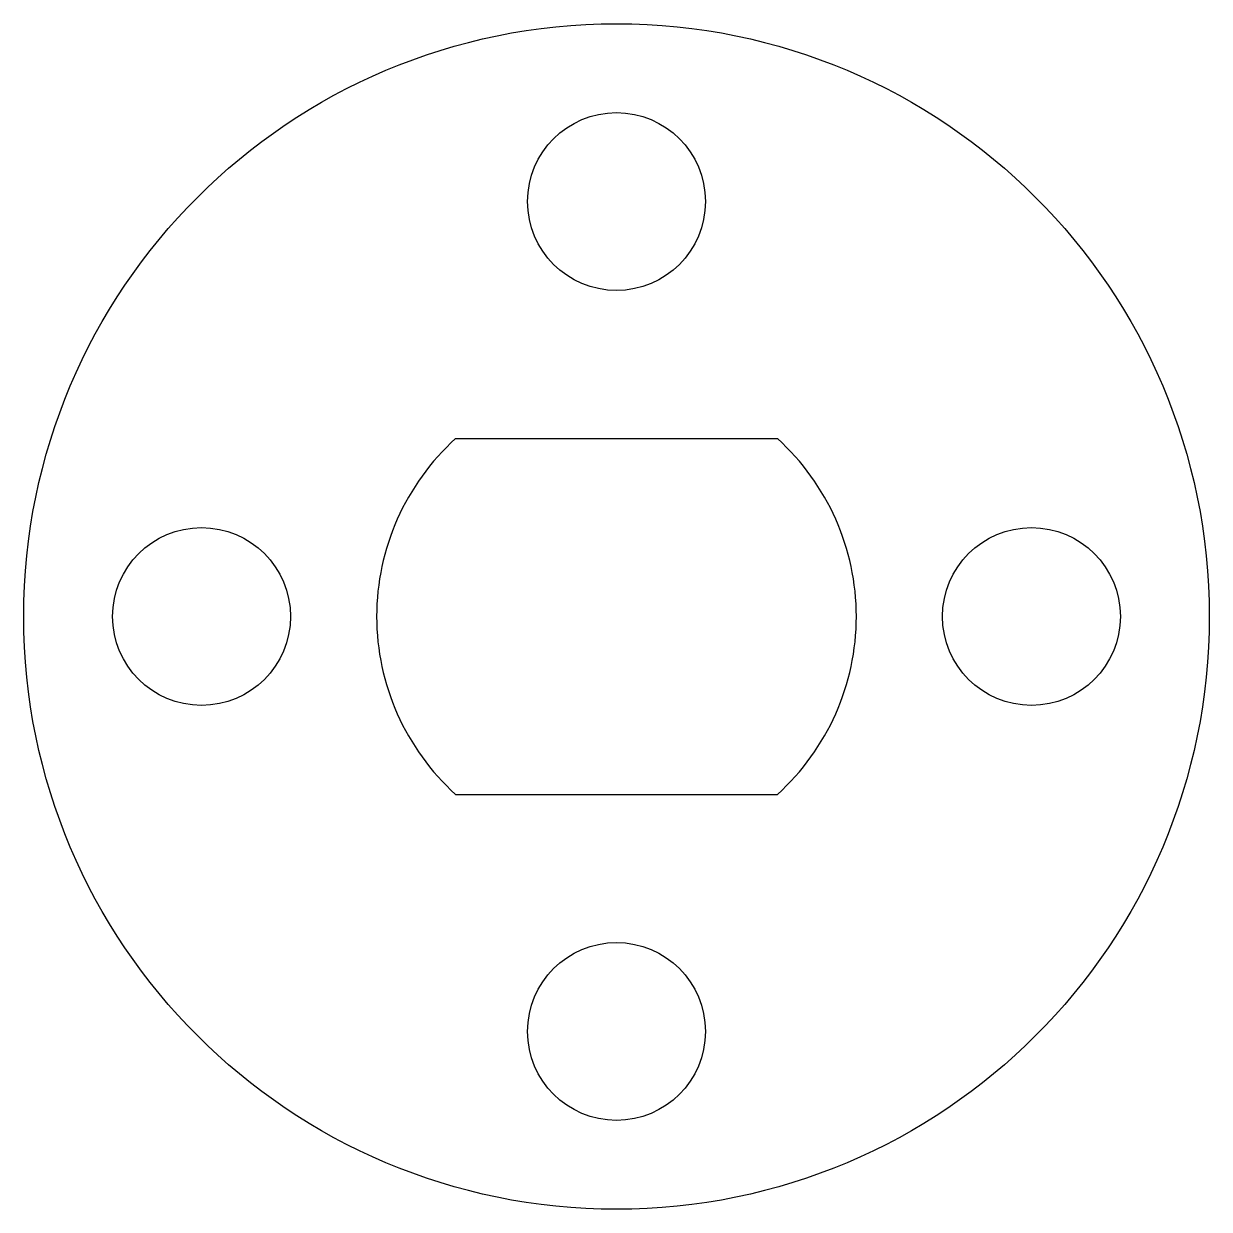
# Model space of a CAD drawing. Header units: millimetres. Extents: x -10 to 10, y -10 to 10.
import ezdxf

# ---------------------------------------------------------------- set-up
doc = ezdxf.new("R2010")
doc.units = ezdxf.units.MM

msp = doc.modelspace()

# ---------------------------------------------------------------- linework, layer by layer
at = {"color": 7, "linetype": 'Continuous', "lineweight": 25}
for p, q in [((-2.714, 3), (2.714, 3)), ((-2.714, -3), (2.714, -3))]:
    msp.add_line(p, q, dxfattribs=at)
for centre, radius in [((0, 0), 10), ((0, 7), 1.5), ((-7, 0), 1.5), ((7, 0), 1.5), ((0, -7), 1.5)]:
    msp.add_circle(centre, radius, dxfattribs=at)
for start, end in [(132.1379, 227.8621), (312.1379, 47.8621)]:
    msp.add_arc((0, 0), 4.046, start, end, dxfattribs=at)

doc.saveas('drawing.dxf')
